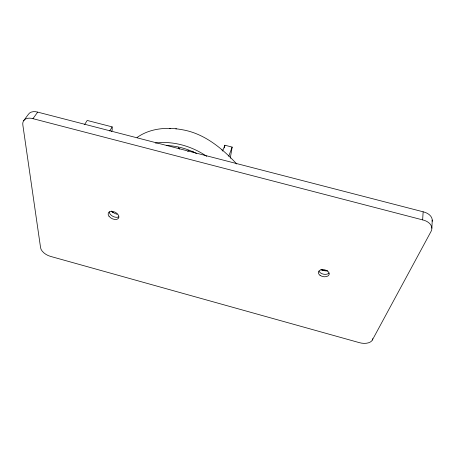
<?xml version="1.0" encoding="UTF-8"?>
<svg xmlns="http://www.w3.org/2000/svg" width="455" height="455" viewBox="0 0 455 455"><rect width="100%" height="100%" fill="white"/><g stroke="black" fill="none" stroke-linecap="round" stroke-linejoin="round"><path stroke-width="0.68" d="M431.869 228.205L432.25 220.078M37.708 112.123L32.942 118.664A12.353 7.854 34.6 0 0 22.864 125.153L40.569 247.668A9.919 5.443 27.3 0 0 50.636 256.427L359.365 342.655A10.505 5.921 9.9 0 0 372.349 340.039L430.913 231.686A12.803 8.611 3.1 0 0 422.649 219.89L423.139 211.797L37.708 112.123A12.217 7.866 34.9 0 0 28.438 114.268L23.614 120.78M372.349 340.039L372.509 338.656M224.434 147.972L224.867 145.23L232.152 147.096L230.27 158.26M228.734 156.23L232.152 147.096M222.603 151.077L224.867 145.23M111.52 131.472L112.203 130.301L112.157 126.882L87.206 120.45L84.647 124.482M109.757 130.977L112.157 126.882M187.659 151.441L189.001 150.474M137.057 137.49C150.133 128.162 167.264 126.826 182.648 129.8C204.471 133.633 222.074 148.307 236.782 164.005M169.55 128.367L170.358 128.424M175.801 128.793L176.455 128.839M32.942 118.664L422.649 219.89M112.118 212.07L113.284 212.383M221.904 149.871L222.393 150.338M178.485 147.471L179.458 149.098M192.88 151.128L193.238 152.237M423.139 211.797A12.655 8.617 2.8 0 1 432.176 221.272M329.028 273.023A5.505 3.498 11.2 0 1 323.698 274.223A5.505 3.498 11.2 0 1 319.046 271.191M327.503 270.884A8.139 5.221 11.1 0 1 321.423 269.775M117.1 214.282A8.719 5.488 26.4 0 1 111.344 211.04M118.63 216.893A5.756 3.589 26.3 0 1 112.829 216.313A5.756 3.589 26.3 0 1 109.251 211.933M166.615 145.526A51.842 35.638 23.8 0 1 196.611 153.54M155.462 143.103A55.43 38.112 23.8 0 1 206.741 156.361M326.986 270.401A8.662 5.562 11.2 0 1 320.9 269.593M320.024 275.315A5.523 3.498 11.3 0 0 329.101 274.661A5.523 3.498 11.3 0 0 322.259 269.622A5.523 3.498 11.3 0 0 320.024 275.315M108.972 216.182A5.773 3.583 26.3 0 0 118.346 218.485A5.773 3.583 26.3 0 0 113.295 211.507A5.773 3.583 26.3 0 0 108.972 216.182"/></g></svg>
